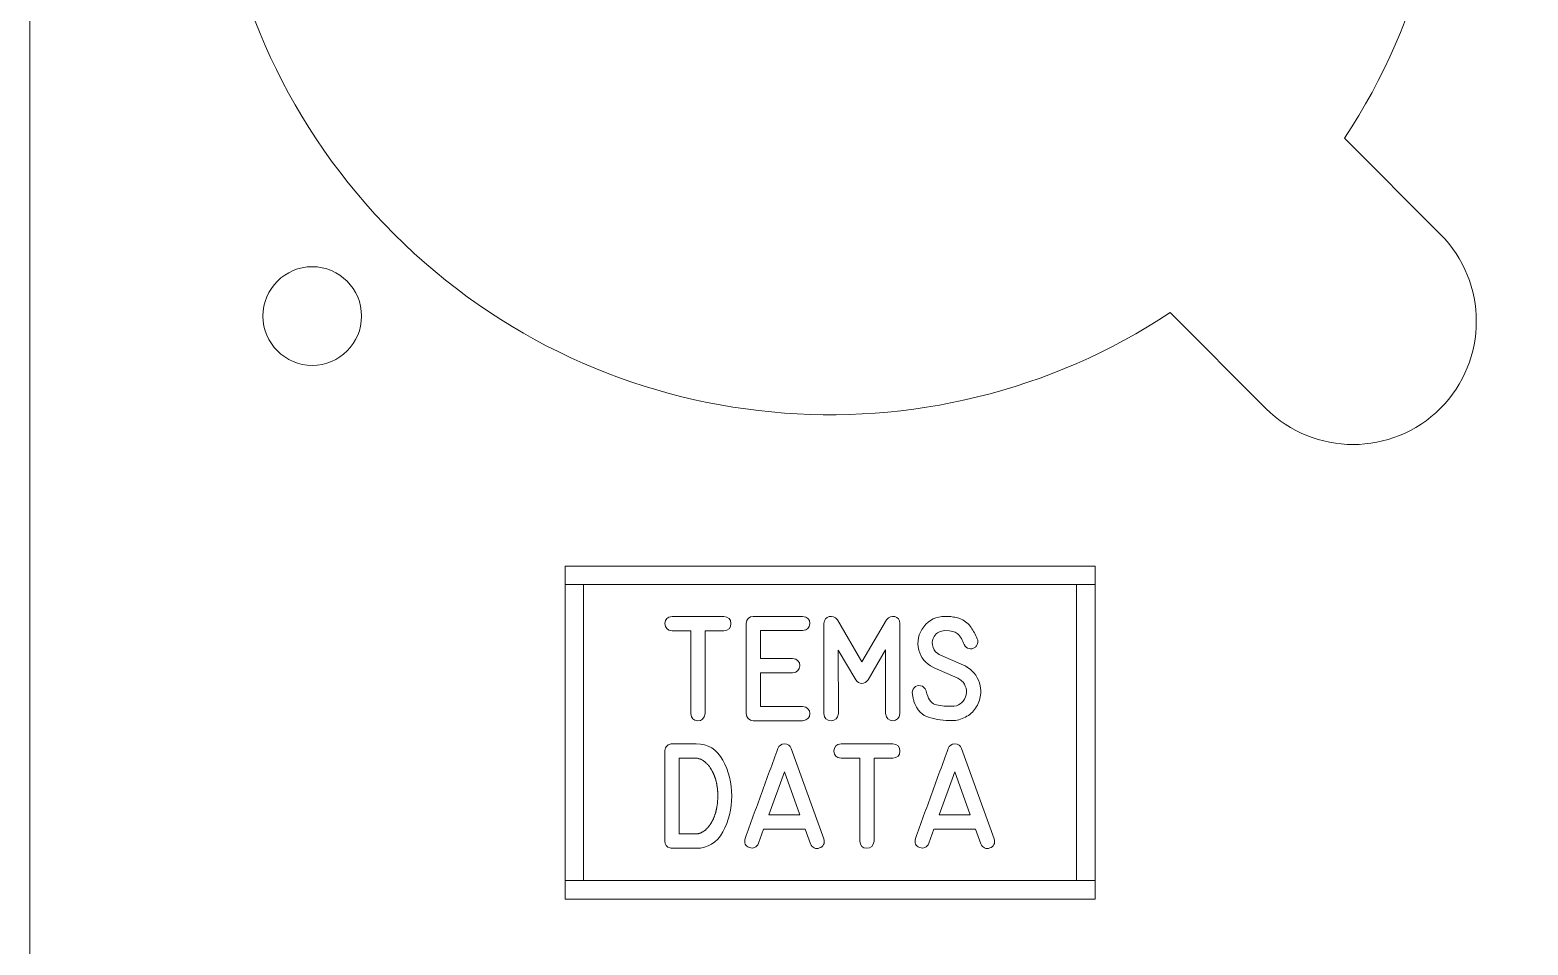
# Model space of a CAD drawing. Header units: millimetres. Extents: x -767 to 123, y -199 to 166.
# Drawn here: x -253.4 to -192.7, y -59 to -21.9 of the extents above; entities that cross this region are included whole.
import ezdxf

# ---------------------------------------------------------------- set-up
doc = ezdxf.new("R2010")
doc.units = ezdxf.units.MM
doc.header["$MEASUREMENT"] = 0
doc.layers.add('Cut', color=7, linetype='Continuous')
doc.layers.add('Engrave', color=7, linetype='Continuous', plot=False)

msp = doc.modelspace()

# ---------------------------------------------------------------- linework, layer by layer
at = {"layer": 'Cut', "color": 250, "lineweight": 9}
for points, knots in [([(-241.4198, -104.2661), (-241.4198, -104.2661), (-163.9194, -104.2661), (-163.9194, -104.2661), (-163.9194, -104.2661), (-163.3694, -104.2661), (-162.9194, -103.8161), (-162.9194, -103.2661), (-162.9194, -103.2661), (-162.9194, -103.2661), (-162.9194, -99.2698), (-162.9194, -99.2698), (-162.9194, -99.2698), (-162.9194, -99.2686), (-162.9194, -99.2673), (-162.9194, -99.2661), (-162.9194, -99.2661), (-162.9194, -95.9529), (-160.233, -93.2661), (-156.92, -93.2661), (-156.92, -93.2661), (-156.92, -93.2661), (-152.9193, -93.2661), (-152.9193, -93.2661), (-152.9193, -93.2661), (-152.3788, -93.2661), (-151.9348, -92.8314), (-151.9197, -92.2944), (-151.9197, -92.2944), (-151.9197, -92.2944), (-151.9197, 92.851), (-151.9197, 92.851), (-151.9197, 92.851), (-151.929, 93.3931), (-152.3752, 93.8339), (-152.9195, 93.8339), (-152.9195, 93.8339), (-152.9195, 93.8339), (-156.9202, 93.8339), (-156.9202, 93.8339), (-156.9202, 93.8339), (-160.2332, 93.8339), (-162.9196, 96.5207), (-162.9196, 99.8339), (-162.9196, 99.8339), (-162.9196, 99.8351), (-162.9196, 99.8364), (-162.9196, 99.8376), (-162.9196, 99.8376), (-162.9196, 99.8376), (-162.9196, 103.8339), (-162.9196, 103.8339), (-162.9196, 103.8339), (-162.9196, 104.3839), (-163.3696, 104.8339), (-163.9196, 104.8339), (-163.9196, 104.8339), (-163.9196, 104.8339), (-235.6707, 104.8339), (-235.6707, 104.8339), (-235.6707, 104.8339), (-235.6707, 104.8339), (-249.7831, 75.5521), (-249.7831, 75.5521), (-249.7831, 75.5521), (-250.0116, 75.0799), (-249.8319, 74.5112), (-249.3852, 74.2518), (-249.3852, 74.2518), (-249.3852, 74.2518), (-245.9261, 72.5781), (-245.9261, 72.5781), (-245.9261, 72.5781), (-243.8574, 71.6313), (-242.4199, 69.5429), (-242.42, 67.1193), (-242.42, 67.1193), (-242.419, 63.8066), (-245.1066, 61.1193), (-248.4201, 61.1193), (-248.4201, 61.1193), (-248.4201, 61.1193), (-252.4199, 61.1193), (-252.4199, 61.1193), (-252.4199, 61.1193), (-252.9699, 61.1193), (-253.4199, 60.6693), (-253.4199, 60.1193), (-253.4199, 60.1193), (-253.4199, 60.1193), (-253.4199, -92.2661), (-253.4199, -92.2661), (-253.4199, -92.2661), (-253.4199, -92.8161), (-252.9699, -93.2661), (-252.4199, -93.2661), (-252.4199, -93.2661), (-252.4199, -93.2661), (-248.4192, -93.2661), (-248.4192, -93.2661), (-248.4192, -93.2661), (-245.1062, -93.2661), (-242.4198, -95.9529), (-242.4198, -99.2661), (-242.4198, -99.2661), (-242.4198, -99.2673), (-242.4198, -99.2686), (-242.4198, -99.2698), (-242.4198, -99.2698), (-242.4198, -99.2698), (-242.4198, -103.2661), (-242.4198, -103.2661), (-242.4198, -103.2661), (-242.4198, -103.8161), (-241.9698, -104.2661), (-241.4198, -104.2661)], [0, 0, 0, 0, 0.0333333, 0.0333333, 0.0333333, 0.0333333, 0.0666667, 0.0666667, 0.0666667, 0.0666667, 0.1, 0.1, 0.1, 0.1, 0.1333333, 0.1333333, 0.1333333, 0.1333333, 0.1666667, 0.1666667, 0.1666667, 0.1666667, 0.2, 0.2, 0.2, 0.2, 0.2333333, 0.2333333, 0.2333333, 0.2333333, 0.2666667, 0.2666667, 0.2666667, 0.2666667, 0.3, 0.3, 0.3, 0.3, 0.3333333, 0.3333333, 0.3333333, 0.3333333, 0.3666667, 0.3666667, 0.3666667, 0.3666667, 0.4, 0.4, 0.4, 0.4, 0.4333333, 0.4333333, 0.4333333, 0.4333333, 0.4666667, 0.4666667, 0.4666667, 0.4666667, 0.5, 0.5, 0.5, 0.5, 0.5333333, 0.5333333, 0.5333333, 0.5333333, 0.5666667, 0.5666667, 0.5666667, 0.5666667, 0.6, 0.6, 0.6, 0.6, 0.6333333, 0.6333333, 0.6333333, 0.6333333, 0.6666667, 0.6666667, 0.6666667, 0.6666667, 0.7, 0.7, 0.7, 0.7, 0.7333333, 0.7333333, 0.7333333, 0.7333333, 0.7666667, 0.7666667, 0.7666667, 0.7666667, 0.8, 0.8, 0.8, 0.8, 0.8333333, 0.8333333, 0.8333333, 0.8333333, 0.8666667, 0.8666667, 0.8666667, 0.8666667, 0.9, 0.9, 0.9, 0.9, 0.9333333, 0.9333333, 0.9333333, 0.9333333, 1, 1, 1, 1]), ([(-234.7597, 8.3465), (-225.0529, 14.7776), (-211.8458, 13.7171), (-203.2934, 5.1647), (-203.2934, 5.1647), (-194.741, -3.3877), (-193.6805, -16.5948), (-200.1116, -26.3016), (-200.1116, -26.3016), (-200.1116, -26.3016), (-196.2225, -30.1907), (-196.2225, -30.1907), (-196.2225, -30.1907), (-194.278, -32.1352), (-194.278, -35.3171), (-196.2226, -37.2617), (-196.2226, -37.2617), (-198.1671, -39.2062), (-201.3489, -39.2061), (-203.2934, -37.2616), (-203.2934, -37.2616), (-203.2934, -37.2616), (-207.1825, -33.3725), (-207.1825, -33.3725), (-207.1825, -33.3725), (-216.8893, -39.8036), (-230.0964, -38.7431), (-238.6488, -30.1907), (-238.6488, -30.1907), (-247.2012, -21.6383), (-248.2617, -8.4312), (-241.8306, 1.2756), (-241.8306, 1.2756), (-241.8306, 1.2756), (-245.7197, 5.1647), (-245.7197, 5.1647), (-245.7197, 5.1647), (-247.6642, 7.1092), (-247.6643, 10.291), (-245.7198, 12.2355), (-245.7198, 12.2355), (-243.7752, 14.1801), (-240.5933, 14.1801), (-238.6488, 12.2356), (-238.6488, 12.2356), (-238.6488, 12.2356), (-234.7597, 8.3465), (-234.7597, 8.3465)], [0, 0, 0, 0, 0.0769231, 0.0769231, 0.0769231, 0.0769231, 0.1538462, 0.1538462, 0.1538462, 0.1538462, 0.2307692, 0.2307692, 0.2307692, 0.2307692, 0.3076923, 0.3076923, 0.3076923, 0.3076923, 0.3846154, 0.3846154, 0.3846154, 0.3846154, 0.4615385, 0.4615385, 0.4615385, 0.4615385, 0.5384615, 0.5384615, 0.5384615, 0.5384615, 0.6153846, 0.6153846, 0.6153846, 0.6153846, 0.6923077, 0.6923077, 0.6923077, 0.6923077, 0.7692308, 0.7692308, 0.7692308, 0.7692308, 0.8461538, 0.8461538, 0.8461538, 0.8461538, 1, 1, 1, 1]), ([(-241.9709, -31.513), (-240.8666, -31.513), (-239.9711, -32.4086), (-239.9711, -33.513), (-239.9711, -33.513), (-239.9709, -34.6171), (-240.8668, -35.513), (-241.9712, -35.513), (-241.9712, -35.513), (-243.0752, -35.5129), (-243.9711, -34.6173), (-243.9711, -33.513), (-243.9711, -33.513), (-243.971, -32.408), (-243.0755, -31.5131), (-241.9709, -31.513)], [0, 0, 0, 0, 0.2, 0.2, 0.2, 0.2, 0.4, 0.4, 0.4, 0.4, 0.6, 0.6, 0.6, 0.6, 1, 1, 1, 1])]:
    msp.add_open_spline(points, degree=3, knots=knots, dxfattribs=at)
at = {"layer": 'Engrave', "color": 240, "lineweight": 9}
for points in [[(-231.7209, -44.4017), (-210.2209, -44.4017), (-210.2209, -43.6517), (-231.7209, -43.6517), (-231.7209, -44.4017)], [(-231.7208, -56.4018), (-230.971, -56.4018), (-230.971, -44.4018), (-231.7208, -44.4018), (-231.7208, -56.4018)], [(-210.971, -56.4018), (-210.221, -56.4018), (-210.221, -44.4018), (-210.971, -44.4018), (-210.971, -56.4018)], [(-231.7209, -57.1518), (-210.2209, -57.1518), (-210.2209, -56.4018), (-231.7209, -56.4018), (-231.7209, -57.1518)]]:
    msp.add_lwpolyline(points, close=True, dxfattribs=at)
for points, knots in [([(-226.6226, -49.6328), (-226.6226, -49.6328), (-226.6226, -46.2716), (-226.6226, -46.2716), (-226.6226, -46.2716), (-226.6226, -46.2716), (-227.381, -46.2716), (-227.381, -46.2716), (-227.381, -46.2716), (-227.5736, -46.2568), (-227.6703, -46.1594), (-227.6696, -45.9816), (-227.6696, -45.9816), (-227.6689, -45.8031), (-227.5722, -45.705), (-227.381, -45.6888), (-227.381, -45.6888), (-227.381, -45.6888), (-225.2827, -45.6888), (-225.2827, -45.6888), (-225.2827, -45.6888), (-225.0929, -45.7036), (-224.997, -45.8017), (-224.9963, -45.9816), (-224.9963, -45.9816), (-224.9956, -46.1608), (-225.0915, -46.2582), (-225.2827, -46.2716), (-225.2827, -46.2716), (-225.2827, -46.2716), (-226.0391, -46.2716), (-226.0391, -46.2716), (-226.0391, -46.2716), (-226.0391, -46.2716), (-226.0391, -49.6328), (-226.0391, -49.6328), (-226.0391, -49.6328), (-226.0708, -49.8283), (-226.1724, -49.9249), (-226.3446, -49.9221), (-226.3446, -49.9221), (-226.516, -49.9193), (-226.6084, -49.8226), (-226.6226, -49.6328)], [0, 0, 0, 0, 0.0833333, 0.0833333, 0.0833333, 0.0833333, 0.1666667, 0.1666667, 0.1666667, 0.1666667, 0.25, 0.25, 0.25, 0.25, 0.3333333, 0.3333333, 0.3333333, 0.3333333, 0.4166667, 0.4166667, 0.4166667, 0.4166667, 0.5, 0.5, 0.5, 0.5, 0.5833333, 0.5833333, 0.5833333, 0.5833333, 0.6666667, 0.6666667, 0.6666667, 0.6666667, 0.75, 0.75, 0.75, 0.75, 0.8333333, 0.8333333, 0.8333333, 0.8333333, 1, 1, 1, 1]), ([(-222.0852, -46.2652), (-222.0852, -46.2652), (-223.7989, -46.2652), (-223.7989, -46.2652), (-223.7989, -46.2652), (-223.7989, -46.2652), (-223.7989, -47.3962), (-223.7989, -47.3962), (-223.7989, -47.3962), (-223.7989, -47.3962), (-222.4923, -47.3962), (-222.4923, -47.3962), (-222.4923, -47.3962), (-222.2968, -47.4252), (-222.1995, -47.5232), (-222.2002, -47.6904), (-222.2002, -47.6904), (-222.2009, -47.8584), (-222.2982, -47.9557), (-222.4923, -47.9832), (-222.4923, -47.9832), (-222.4923, -47.9832), (-223.7989, -47.9832), (-223.7989, -47.9832), (-223.7989, -47.9832), (-223.7989, -47.9832), (-223.7989, -49.3414), (-223.7989, -49.3414), (-223.7989, -49.3414), (-223.7989, -49.3414), (-222.0852, -49.3414), (-222.0852, -49.3414), (-222.0852, -49.3414), (-221.8911, -49.3704), (-221.7938, -49.467), (-221.7938, -49.6328), (-221.7938, -49.6328), (-221.7938, -49.7979), (-221.8911, -49.8946), (-222.0852, -49.9221), (-222.0852, -49.9221), (-222.0852, -49.9221), (-224.0861, -49.9221), (-224.0861, -49.9221), (-224.0861, -49.9221), (-224.2582, -49.9002), (-224.3563, -49.8022), (-224.3796, -49.6286), (-224.3796, -49.6286), (-224.3796, -49.6286), (-224.3796, -45.9781), (-224.3796, -45.9781), (-224.3796, -45.9781), (-224.3535, -45.796), (-224.2554, -45.7001), (-224.0861, -45.6888), (-224.0861, -45.6888), (-224.0861, -45.6888), (-222.0852, -45.6888), (-222.0852, -45.6888), (-222.0852, -45.6888), (-221.8911, -45.7036), (-221.7938, -45.801), (-221.7945, -45.9795), (-221.7945, -45.9795), (-221.7952, -46.158), (-221.8925, -46.2532), (-222.0852, -46.2652)], [0, 0, 0, 0, 0.0555556, 0.0555556, 0.0555556, 0.0555556, 0.1111111, 0.1111111, 0.1111111, 0.1111111, 0.1666667, 0.1666667, 0.1666667, 0.1666667, 0.2222222, 0.2222222, 0.2222222, 0.2222222, 0.2777778, 0.2777778, 0.2777778, 0.2777778, 0.3333333, 0.3333333, 0.3333333, 0.3333333, 0.3888889, 0.3888889, 0.3888889, 0.3888889, 0.4444444, 0.4444444, 0.4444444, 0.4444444, 0.5, 0.5, 0.5, 0.5, 0.5555556, 0.5555556, 0.5555556, 0.5555556, 0.6111111, 0.6111111, 0.6111111, 0.6111111, 0.6666667, 0.6666667, 0.6666667, 0.6666667, 0.7222222, 0.7222222, 0.7222222, 0.7222222, 0.7777778, 0.7777778, 0.7777778, 0.7777778, 0.8333333, 0.8333333, 0.8333333, 0.8333333, 0.8888889, 0.8888889, 0.8888889, 0.8888889, 1, 1, 1, 1]), ([(-218.1376, -49.6328), (-218.1679, -49.8254), (-218.2653, -49.9221), (-218.4297, -49.9214), (-218.4297, -49.9214), (-218.5948, -49.9207), (-218.6914, -49.824), (-218.7203, -49.6328), (-218.7203, -49.6328), (-218.7203, -49.6328), (-218.7203, -47.0512), (-218.7203, -47.0512), (-218.7203, -47.0512), (-218.7203, -47.0512), (-219.4294, -48.2641), (-219.4294, -48.2641), (-219.4294, -48.2641), (-219.5049, -48.3551), (-219.5896, -48.4031), (-219.6827, -48.4073), (-219.6827, -48.4073), (-219.7758, -48.4108), (-219.8584, -48.3635), (-219.9318, -48.2641), (-219.9318, -48.2641), (-219.9318, -48.2641), (-220.6366, -47.0569), (-220.6366, -47.0569), (-220.6366, -47.0569), (-220.6366, -47.0569), (-220.6345, -49.6328), (-220.6345, -49.6328), (-220.6345, -49.6328), (-220.6564, -49.824), (-220.7559, -49.92), (-220.9329, -49.9193), (-220.9329, -49.9193), (-221.11, -49.9186), (-221.2053, -49.8226), (-221.2194, -49.6328), (-221.2194, -49.6328), (-221.2194, -49.6328), (-221.2194, -45.9823), (-221.2194, -45.9823), (-221.2194, -45.9823), (-221.2081, -45.8236), (-221.139, -45.729), (-221.0106, -45.698), (-221.0106, -45.698), (-220.8821, -45.6669), (-220.7707, -45.7107), (-220.6754, -45.8292), (-220.6754, -45.8292), (-220.6754, -45.8292), (-219.6813, -47.5388), (-219.6813, -47.5388), (-219.6813, -47.5388), (-219.6813, -47.5388), (-218.6766, -45.8292), (-218.6766, -45.8292), (-218.6766, -45.8292), (-218.5821, -45.7107), (-218.4713, -45.6676), (-218.345, -45.6994), (-218.345, -45.6994), (-218.2194, -45.7311), (-218.1496, -45.825), (-218.1376, -45.9823), (-218.1376, -45.9823), (-218.1376, -45.9823), (-218.1376, -49.6328), (-218.1376, -49.6328)], [0, 0, 0, 0, 0.0526316, 0.0526316, 0.0526316, 0.0526316, 0.1052632, 0.1052632, 0.1052632, 0.1052632, 0.1578947, 0.1578947, 0.1578947, 0.1578947, 0.2105263, 0.2105263, 0.2105263, 0.2105263, 0.2631579, 0.2631579, 0.2631579, 0.2631579, 0.3157895, 0.3157895, 0.3157895, 0.3157895, 0.3684211, 0.3684211, 0.3684211, 0.3684211, 0.4210526, 0.4210526, 0.4210526, 0.4210526, 0.4736842, 0.4736842, 0.4736842, 0.4736842, 0.5263158, 0.5263158, 0.5263158, 0.5263158, 0.5789474, 0.5789474, 0.5789474, 0.5789474, 0.6315789, 0.6315789, 0.6315789, 0.6315789, 0.6842105, 0.6842105, 0.6842105, 0.6842105, 0.7368421, 0.7368421, 0.7368421, 0.7368421, 0.7894737, 0.7894737, 0.7894737, 0.7894737, 0.8421053, 0.8421053, 0.8421053, 0.8421053, 0.8947368, 0.8947368, 0.8947368, 0.8947368, 1, 1, 1, 1]), ([(-215.5623, -47.6693), (-215.5623, -47.6693), (-215.5292, -47.6834), (-215.5292, -47.6834), (-215.5292, -47.6834), (-215.5292, -47.6834), (-215.4918, -47.7017), (-215.4918, -47.7017), (-215.4918, -47.7017), (-215.4918, -47.7017), (-215.4586, -47.7208), (-215.4586, -47.7208), (-215.4586, -47.7208), (-215.4495, -47.7278), (-215.4382, -47.7342), (-215.4269, -47.7405), (-215.4269, -47.7405), (-215.4149, -47.7462), (-215.4036, -47.7532), (-215.3923, -47.7596), (-215.3923, -47.7596), (-215.12, -47.9388), (-214.9506, -48.1872), (-214.8864, -48.5039), (-214.8864, -48.5039), (-214.8617, -48.6281), (-214.8561, -48.7558), (-214.8695, -48.8864), (-214.8695, -48.8864), (-214.8921, -49.074), (-214.9577, -49.2469), (-215.067, -49.4063), (-215.067, -49.4063), (-215.1764, -49.5658), (-215.314, -49.6886), (-215.4791, -49.7753), (-215.4791, -49.7753), (-215.6569, -49.8692), (-215.841, -49.9158), (-216.0315, -49.9158), (-216.0315, -49.9158), (-216.3511, -49.9158), (-216.6559, -49.8748), (-216.9473, -49.793), (-216.9473, -49.793), (-217.238, -49.7111), (-217.4455, -49.4917), (-217.5689, -49.1347), (-217.5689, -49.1347), (-217.5859, -49.0888), (-217.5979, -49.0423), (-217.6063, -48.9943), (-217.6063, -48.9943), (-217.6148, -48.9456), (-217.6247, -48.8976), (-217.6353, -48.849), (-217.6353, -48.849), (-217.6557, -48.7502), (-217.6317, -48.6627), (-217.5619, -48.5865), (-217.5619, -48.5865), (-217.4927, -48.511), (-217.4059, -48.4821), (-217.3029, -48.4997), (-217.3029, -48.4997), (-217.1936, -48.5223), (-217.1181, -48.5893), (-217.075, -48.7022), (-217.075, -48.7022), (-217.075, -48.7022), (-217.0687, -48.7213), (-217.0687, -48.7213), (-217.0687, -48.7213), (-217.0031, -49.0204), (-216.8874, -49.1989), (-216.723, -49.2568), (-216.723, -49.2568), (-216.5579, -49.3146), (-216.3293, -49.3407), (-216.0358, -49.3351), (-216.0358, -49.3351), (-215.7655, -49.3351), (-215.58, -49.2081), (-215.4791, -48.9548), (-215.4791, -48.9548), (-215.4353, -48.8419), (-215.4283, -48.7241), (-215.4586, -48.602), (-215.4586, -48.602), (-215.489, -48.4807), (-215.5489, -48.3784), (-215.6385, -48.2972), (-215.6385, -48.2972), (-215.6788, -48.2626), (-215.731, -48.2309), (-215.7959, -48.2006), (-215.7959, -48.2006), (-215.7959, -48.2006), (-216.7526, -47.7808), (-216.7526, -47.7808), (-216.7526, -47.7808), (-216.7526, -47.7808), (-216.7837, -47.7638), (-216.7837, -47.7638), (-216.7837, -47.7638), (-217.0969, -47.5987), (-217.2909, -47.3638), (-217.3664, -47.059), (-217.3664, -47.059), (-217.4589, -46.7062), (-217.3947, -46.3901), (-217.1731, -46.1093), (-217.1731, -46.1093), (-216.9523, -45.8292), (-216.6616, -45.6888), (-216.3025, -45.6888), (-216.3025, -45.6888), (-216.3025, -45.6888), (-216.0746, -45.6951), (-216.0746, -45.6951), (-216.0746, -45.6951), (-216.0005, -45.7086), (-215.9285, -45.722), (-215.8601, -45.7354), (-215.8601, -45.7354), (-215.7909, -45.7481), (-215.7211, -45.7706), (-215.6512, -45.8024), (-215.6512, -45.8024), (-215.4777, -45.8835), (-215.3443, -45.9957), (-215.2519, -46.1375), (-215.2519, -46.1375), (-215.1595, -46.2793), (-215.0762, -46.4332), (-215.0021, -46.5983), (-215.0021, -46.5983), (-214.9951, -46.6138), (-214.9887, -46.6314), (-214.9831, -46.6519), (-214.9831, -46.6519), (-214.9683, -46.7196), (-214.9753, -46.781), (-215.0043, -46.836), (-215.0043, -46.836), (-215.0205, -46.8706), (-215.0381, -46.8967), (-215.0558, -46.9143), (-215.0558, -46.9143), (-215.0734, -46.9327), (-215.0882, -46.9447), (-215.0988, -46.9517), (-215.0988, -46.9517), (-215.1708, -47.0025), (-215.2491, -47.0181), (-215.3345, -46.9969), (-215.3345, -46.9969), (-215.4205, -46.9778), (-215.4854, -46.9228), (-215.5313, -46.8318), (-215.5313, -46.8318), (-215.5673, -46.7521), (-215.6054, -46.6702), (-215.6456, -46.587), (-215.6456, -46.587), (-215.6865, -46.5037), (-215.7437, -46.4346), (-215.8163, -46.3788), (-215.8163, -46.3788), (-215.8467, -46.357), (-215.8763, -46.3407), (-215.9045, -46.3309), (-215.9045, -46.3309), (-215.9328, -46.3203), (-215.9638, -46.309), (-215.9984, -46.2963), (-215.9984, -46.2963), (-215.9984, -46.2963), (-216.1324, -46.2737), (-216.1324, -46.2737), (-216.1324, -46.2737), (-216.1324, -46.2737), (-216.3229, -46.2674), (-216.3229, -46.2674), (-216.3229, -46.2674), (-216.5078, -46.2702), (-216.6489, -46.3499), (-216.7463, -46.5072), (-216.7463, -46.5072), (-216.8126, -46.6081), (-216.8373, -46.7203), (-216.821, -46.8445), (-216.821, -46.8445), (-216.802, -46.9969), (-216.73, -47.1154), (-216.6059, -47.2001), (-216.6059, -47.2001), (-216.6002, -47.2036), (-216.5946, -47.2086), (-216.5875, -47.2135), (-216.5875, -47.2135), (-216.5805, -47.2177), (-216.5727, -47.2227), (-216.5649, -47.2269), (-216.5649, -47.2269), (-216.5649, -47.2269), (-216.5416, -47.2368), (-216.5416, -47.2368), (-216.5416, -47.2368), (-216.5416, -47.2368), (-216.517, -47.2474), (-216.517, -47.2474), (-216.517, -47.2474), (-216.517, -47.2474), (-215.5623, -47.6693), (-215.5623, -47.6693)], [0, 0, 0, 0, 0.0181818, 0.0181818, 0.0181818, 0.0181818, 0.0363636, 0.0363636, 0.0363636, 0.0363636, 0.0545455, 0.0545455, 0.0545455, 0.0545455, 0.0727273, 0.0727273, 0.0727273, 0.0727273, 0.0909091, 0.0909091, 0.0909091, 0.0909091, 0.1090909, 0.1090909, 0.1090909, 0.1090909, 0.1272727, 0.1272727, 0.1272727, 0.1272727, 0.1454545, 0.1454545, 0.1454545, 0.1454545, 0.1636364, 0.1636364, 0.1636364, 0.1636364, 0.1818182, 0.1818182, 0.1818182, 0.1818182, 0.2, 0.2, 0.2, 0.2, 0.2181818, 0.2181818, 0.2181818, 0.2181818, 0.2363636, 0.2363636, 0.2363636, 0.2363636, 0.2545455, 0.2545455, 0.2545455, 0.2545455, 0.2727273, 0.2727273, 0.2727273, 0.2727273, 0.2909091, 0.2909091, 0.2909091, 0.2909091, 0.3090909, 0.3090909, 0.3090909, 0.3090909, 0.3272727, 0.3272727, 0.3272727, 0.3272727, 0.3454545, 0.3454545, 0.3454545, 0.3454545, 0.3636364, 0.3636364, 0.3636364, 0.3636364, 0.3818182, 0.3818182, 0.3818182, 0.3818182, 0.4, 0.4, 0.4, 0.4, 0.4181818, 0.4181818, 0.4181818, 0.4181818, 0.4363636, 0.4363636, 0.4363636, 0.4363636, 0.4545455, 0.4545455, 0.4545455, 0.4545455, 0.4727273, 0.4727273, 0.4727273, 0.4727273, 0.4909091, 0.4909091, 0.4909091, 0.4909091, 0.5090909, 0.5090909, 0.5090909, 0.5090909, 0.5272727, 0.5272727, 0.5272727, 0.5272727, 0.5454545, 0.5454545, 0.5454545, 0.5454545, 0.5636364, 0.5636364, 0.5636364, 0.5636364, 0.5818182, 0.5818182, 0.5818182, 0.5818182, 0.6, 0.6, 0.6, 0.6, 0.6181818, 0.6181818, 0.6181818, 0.6181818, 0.6363636, 0.6363636, 0.6363636, 0.6363636, 0.6545455, 0.6545455, 0.6545455, 0.6545455, 0.6727273, 0.6727273, 0.6727273, 0.6727273, 0.6909091, 0.6909091, 0.6909091, 0.6909091, 0.7090909, 0.7090909, 0.7090909, 0.7090909, 0.7272727, 0.7272727, 0.7272727, 0.7272727, 0.7454545, 0.7454545, 0.7454545, 0.7454545, 0.7636364, 0.7636364, 0.7636364, 0.7636364, 0.7818182, 0.7818182, 0.7818182, 0.7818182, 0.8, 0.8, 0.8, 0.8, 0.8181818, 0.8181818, 0.8181818, 0.8181818, 0.8363636, 0.8363636, 0.8363636, 0.8363636, 0.8545455, 0.8545455, 0.8545455, 0.8545455, 0.8727273, 0.8727273, 0.8727273, 0.8727273, 0.8909091, 0.8909091, 0.8909091, 0.8909091, 0.9090909, 0.9090909, 0.9090909, 0.9090909, 0.9272727, 0.9272727, 0.9272727, 0.9272727, 0.9454545, 0.9454545, 0.9454545, 0.9454545, 0.9636364, 0.9636364, 0.9636364, 0.9636364, 1, 1, 1, 1]), ([(-227.381, -50.859), (-227.381, -50.859), (-226.4074, -50.859), (-226.4074, -50.859), (-226.4074, -50.859), (-225.9234, -50.859), (-225.5614, -51.0791), (-225.3201, -51.5201), (-225.3201, -51.5201), (-225.0788, -51.9611), (-224.9582, -52.4465), (-224.9582, -52.9756), (-224.9582, -52.9756), (-224.9582, -53.5048), (-225.0795, -53.9895), (-225.3208, -54.4305), (-225.3208, -54.4305), (-225.5628, -54.8715), (-225.9248, -55.0923), (-226.4074, -55.0923), (-226.4074, -55.0923), (-226.4074, -55.0923), (-227.381, -55.0923), (-227.381, -55.0923), (-227.381, -55.0923), (-227.381, -55.0923), (-227.3768, -55.0923), (-227.3768, -55.0923), (-227.3768, -55.0923), (-227.3768, -55.0923), (-227.381, -55.0923), (-227.381, -55.0923), (-227.381, -55.0923), (-227.4262, -55.0852), (-227.4509, -55.081), (-227.4551, -55.0796), (-227.4551, -55.0796), (-227.5983, -55.0457), (-227.6696, -54.9519), (-227.6682, -54.7988), (-227.6682, -54.7988), (-227.6682, -54.7988), (-227.6703, -54.7988), (-227.6703, -54.7988), (-227.6703, -54.7988), (-227.6703, -54.7988), (-227.6682, -51.1483), (-227.6682, -51.1483), (-227.6682, -51.1483), (-227.6696, -51.144), (-227.6703, -51.1384), (-227.6703, -51.132), (-227.6703, -51.132), (-227.6661, -51.0558), (-227.6364, -50.9916), (-227.5807, -50.9387), (-227.5807, -50.9387), (-227.5243, -50.8858), (-227.4572, -50.859), (-227.3789, -50.859), (-227.3789, -50.859), (-227.3789, -50.859), (-227.381, -50.859), (-227.381, -50.859)], [0, 0, 0, 0, 0.0588235, 0.0588235, 0.0588235, 0.0588235, 0.1176471, 0.1176471, 0.1176471, 0.1176471, 0.1764706, 0.1764706, 0.1764706, 0.1764706, 0.2352941, 0.2352941, 0.2352941, 0.2352941, 0.2941176, 0.2941176, 0.2941176, 0.2941176, 0.3529412, 0.3529412, 0.3529412, 0.3529412, 0.4117647, 0.4117647, 0.4117647, 0.4117647, 0.4705882, 0.4705882, 0.4705882, 0.4705882, 0.5294118, 0.5294118, 0.5294118, 0.5294118, 0.5882353, 0.5882353, 0.5882353, 0.5882353, 0.6470588, 0.6470588, 0.6470588, 0.6470588, 0.7058824, 0.7058824, 0.7058824, 0.7058824, 0.7647059, 0.7647059, 0.7647059, 0.7647059, 0.8235294, 0.8235294, 0.8235294, 0.8235294, 0.8823529, 0.8823529, 0.8823529, 0.8823529, 1, 1, 1, 1]), ([(-224.4163, -54.6937), (-224.1962, -54.0855), (-223.9753, -53.478), (-223.7545, -52.8712), (-223.7545, -52.8712), (-223.5329, -52.2645), (-223.3114, -51.657), (-223.0898, -51.0495), (-223.0898, -51.0495), (-223.044, -50.9239), (-222.9537, -50.8604), (-222.8189, -50.859), (-222.8189, -50.859), (-222.6835, -50.8576), (-222.5924, -50.9211), (-222.5459, -51.0495), (-222.5459, -51.0495), (-222.5459, -51.0495), (-221.2208, -54.7035), (-221.2208, -54.7035), (-221.2208, -54.7035), (-221.1799, -54.8983), (-221.2392, -55.0232), (-221.3986, -55.0796), (-221.3986, -55.0796), (-221.5588, -55.1367), (-221.6816, -55.0782), (-221.7691, -54.906), (-221.7691, -54.906), (-221.7691, -54.906), (-221.9814, -54.3148), (-221.9814, -54.3148), (-221.9814, -54.3148), (-221.9814, -54.3148), (-223.6663, -54.3148), (-223.6663, -54.3148), (-223.6663, -54.3148), (-223.6663, -54.3148), (-223.873, -54.8919), (-223.873, -54.8919), (-223.873, -54.8919), (-223.9612, -55.0655), (-224.0868, -55.1219), (-224.2491, -55.062), (-224.2491, -55.062), (-224.4121, -55.0027), (-224.4678, -54.8792), (-224.4163, -54.6937)], [0, 0, 0, 0, 0.0769231, 0.0769231, 0.0769231, 0.0769231, 0.1538462, 0.1538462, 0.1538462, 0.1538462, 0.2307692, 0.2307692, 0.2307692, 0.2307692, 0.3076923, 0.3076923, 0.3076923, 0.3076923, 0.3846154, 0.3846154, 0.3846154, 0.3846154, 0.4615385, 0.4615385, 0.4615385, 0.4615385, 0.5384615, 0.5384615, 0.5384615, 0.5384615, 0.6153846, 0.6153846, 0.6153846, 0.6153846, 0.6923077, 0.6923077, 0.6923077, 0.6923077, 0.7692308, 0.7692308, 0.7692308, 0.7692308, 0.8461538, 0.8461538, 0.8461538, 0.8461538, 1, 1, 1, 1]), ([(-219.766, -54.803), (-219.766, -54.803), (-219.766, -51.4418), (-219.766, -51.4418), (-219.766, -51.4418), (-219.766, -51.4418), (-220.5244, -51.4418), (-220.5244, -51.4418), (-220.5244, -51.4418), (-220.717, -51.427), (-220.8137, -51.3296), (-220.813, -51.1518), (-220.813, -51.1518), (-220.8123, -50.9733), (-220.7156, -50.8752), (-220.5244, -50.859), (-220.5244, -50.859), (-220.5244, -50.859), (-218.4261, -50.859), (-218.4261, -50.859), (-218.4261, -50.859), (-218.2363, -50.8738), (-218.1404, -50.9719), (-218.1397, -51.1518), (-218.1397, -51.1518), (-218.139, -51.331), (-218.2349, -51.4284), (-218.4261, -51.4418), (-218.4261, -51.4418), (-218.4261, -51.4418), (-219.1825, -51.4418), (-219.1825, -51.4418), (-219.1825, -51.4418), (-219.1825, -51.4418), (-219.1825, -54.803), (-219.1825, -54.803), (-219.1825, -54.803), (-219.2142, -54.9985), (-219.3158, -55.0951), (-219.488, -55.0923), (-219.488, -55.0923), (-219.6594, -55.0895), (-219.7518, -54.9928), (-219.766, -54.803)], [0, 0, 0, 0, 0.0833333, 0.0833333, 0.0833333, 0.0833333, 0.1666667, 0.1666667, 0.1666667, 0.1666667, 0.25, 0.25, 0.25, 0.25, 0.3333333, 0.3333333, 0.3333333, 0.3333333, 0.4166667, 0.4166667, 0.4166667, 0.4166667, 0.5, 0.5, 0.5, 0.5, 0.5833333, 0.5833333, 0.5833333, 0.5833333, 0.6666667, 0.6666667, 0.6666667, 0.6666667, 0.75, 0.75, 0.75, 0.75, 0.8333333, 0.8333333, 0.8333333, 0.8333333, 1, 1, 1, 1]), ([(-217.5082, -54.6937), (-217.2881, -54.0855), (-217.0672, -53.478), (-216.8464, -52.8712), (-216.8464, -52.8712), (-216.6248, -52.2645), (-216.4033, -51.657), (-216.1817, -51.0495), (-216.1817, -51.0495), (-216.1359, -50.9239), (-216.0456, -50.8604), (-215.9108, -50.859), (-215.9108, -50.859), (-215.7754, -50.8576), (-215.6843, -50.9211), (-215.6378, -51.0495), (-215.6378, -51.0495), (-215.6378, -51.0495), (-214.3127, -54.7035), (-214.3127, -54.7035), (-214.3127, -54.7035), (-214.2718, -54.8983), (-214.3311, -55.0232), (-214.4905, -55.0796), (-214.4905, -55.0796), (-214.6507, -55.1367), (-214.7735, -55.0782), (-214.861, -54.906), (-214.861, -54.906), (-214.861, -54.906), (-215.0733, -54.3148), (-215.0733, -54.3148), (-215.0733, -54.3148), (-215.0733, -54.3148), (-216.7582, -54.3148), (-216.7582, -54.3148), (-216.7582, -54.3148), (-216.7582, -54.3148), (-216.9649, -54.8919), (-216.9649, -54.8919), (-216.9649, -54.8919), (-217.0531, -55.0655), (-217.1787, -55.1219), (-217.341, -55.062), (-217.341, -55.062), (-217.504, -55.0027), (-217.5597, -54.8792), (-217.5082, -54.6937)], [0, 0, 0, 0, 0.0769231, 0.0769231, 0.0769231, 0.0769231, 0.1538462, 0.1538462, 0.1538462, 0.1538462, 0.2307692, 0.2307692, 0.2307692, 0.2307692, 0.3076923, 0.3076923, 0.3076923, 0.3076923, 0.3846154, 0.3846154, 0.3846154, 0.3846154, 0.4615385, 0.4615385, 0.4615385, 0.4615385, 0.5384615, 0.5384615, 0.5384615, 0.5384615, 0.6153846, 0.6153846, 0.6153846, 0.6153846, 0.6923077, 0.6923077, 0.6923077, 0.6923077, 0.7692308, 0.7692308, 0.7692308, 0.7692308, 0.8461538, 0.8461538, 0.8461538, 0.8461538, 1, 1, 1, 1]), ([(-226.4074, -54.5095), (-226.4045, -54.5095), (-226.4017, -54.5095), (-226.3989, -54.5095), (-226.3989, -54.5095), (-226.3961, -54.5095), (-226.3925, -54.5095), (-226.389, -54.5095), (-226.389, -54.5095), (-226.3862, -54.5095), (-226.3834, -54.5088), (-226.3813, -54.5081), (-226.3813, -54.5081), (-226.3791, -54.5074), (-226.3763, -54.5074), (-226.3721, -54.5074), (-226.3721, -54.5074), (-226.3693, -54.5074), (-226.3664, -54.5067), (-226.3629, -54.506), (-226.3629, -54.506), (-226.3594, -54.5053), (-226.3559, -54.5053), (-226.3516, -54.5053), (-226.3516, -54.5053), (-226.3488, -54.5053), (-226.346, -54.5046), (-226.3432, -54.5046), (-226.3432, -54.5046), (-226.3403, -54.5039), (-226.3368, -54.5032), (-226.3326, -54.5032), (-226.3326, -54.5032), (-226.3305, -54.5032), (-226.3276, -54.5032), (-226.3248, -54.5025), (-226.3248, -54.5025), (-226.322, -54.5018), (-226.3185, -54.501), (-226.3142, -54.501), (-226.3142, -54.501), (-226.3086, -54.4982), (-226.3029, -54.4968), (-226.298, -54.4968), (-226.298, -54.4968), (-226.2952, -54.4968), (-226.2924, -54.4961), (-226.2895, -54.494), (-226.2895, -54.494), (-226.2867, -54.4919), (-226.2832, -54.4898), (-226.279, -54.4891), (-226.279, -54.4891), (-226.2761, -54.4891), (-226.2733, -54.4883), (-226.2698, -54.4876), (-226.2698, -54.4876), (-226.2663, -54.4869), (-226.2627, -54.4862), (-226.2585, -54.4848), (-226.2585, -54.4848), (-226.2557, -54.4848), (-226.2528, -54.4841), (-226.25, -54.4827), (-226.25, -54.4827), (-226.2472, -54.4813), (-226.2444, -54.4799), (-226.2402, -54.4785), (-226.2402, -54.4785), (-226.2317, -54.4756), (-226.2253, -54.4728), (-226.2211, -54.47), (-226.2211, -54.47), (-226.1964, -54.4615), (-226.1894, -54.4594), (-226.2006, -54.4615), (-226.2006, -54.4615), (-226.1978, -54.4615), (-226.195, -54.4608), (-226.1922, -54.4587), (-226.1922, -54.4587), (-226.1894, -54.4566), (-226.1858, -54.4552), (-226.1823, -54.4538), (-226.1823, -54.4538), (-226.1696, -54.4453), (-226.164, -54.4418), (-226.1654, -54.4432), (-226.1654, -54.4432), (-226.152, -54.4361), (-226.1449, -54.4326), (-226.1449, -54.4326), (-226.1449, -54.4326), (-226.1421, -54.4312), (-226.1393, -54.4298), (-226.1364, -54.4277), (-226.1364, -54.4277), (-226.1336, -54.4256), (-226.1301, -54.4234), (-226.1259, -54.4206), (-226.1259, -54.4206), (-226.1139, -54.4121), (-226.1075, -54.4079), (-226.1075, -54.4079), (-226.1075, -54.4079), (-226.1047, -54.4065), (-226.1019, -54.4051), (-226.0983, -54.403), (-226.0983, -54.403), (-226.0948, -54.4009), (-226.0913, -54.3987), (-226.087, -54.3959), (-226.087, -54.3959), (-226.0842, -54.3945), (-226.0814, -54.3924), (-226.0786, -54.3896), (-226.0786, -54.3896), (-226.0758, -54.3867), (-226.0722, -54.3839), (-226.068, -54.3811), (-226.068, -54.3811), (-226.0659, -54.3797), (-226.0631, -54.3783), (-226.0602, -54.3762), (-226.0602, -54.3762), (-226.0574, -54.3741), (-226.0539, -54.3712), (-226.0497, -54.3691), (-226.0497, -54.3691), (-226.0468, -54.3663), (-226.0398, -54.3606), (-226.0292, -54.3522), (-226.0292, -54.3522), (-226.0179, -54.3409), (-226.0123, -54.336), (-226.0123, -54.336), (-226.0123, -54.336), (-226.0094, -54.3331), (-226.0073, -54.3303), (-226.0045, -54.3275), (-226.0045, -54.3275), (-226.0017, -54.3247), (-225.9981, -54.3211), (-225.9939, -54.3169), (-225.9939, -54.3169), (-225.9911, -54.3141), (-225.9883, -54.312), (-225.9854, -54.3091), (-225.9854, -54.3091), (-225.9826, -54.3063), (-225.9798, -54.3028), (-225.9756, -54.2986), (-225.9756, -54.2986), (-225.9713, -54.2957), (-225.965, -54.2901), (-225.9565, -54.2823), (-225.9565, -54.2823), (-225.9537, -54.2795), (-225.9509, -54.2767), (-225.9488, -54.2739), (-225.9488, -54.2739), (-225.9459, -54.271), (-225.9424, -54.2675), (-225.9382, -54.2633), (-225.9382, -54.2633), (-225.9354, -54.2605), (-225.9325, -54.2576), (-225.9297, -54.2541), (-225.9297, -54.2541), (-225.9269, -54.2506), (-225.9234, -54.2471), (-225.9198, -54.2428), (-225.9198, -54.2428), (-225.9029, -54.2209), (-225.8973, -54.2139), (-225.9029, -54.2224), (-225.9029, -54.2224), (-225.893, -54.2125), (-225.8874, -54.2047), (-225.8846, -54.1991), (-225.8846, -54.1991), (-225.8719, -54.1828), (-225.8662, -54.1751), (-225.8676, -54.1765), (-225.8676, -54.1765), (-225.8648, -54.1723), (-225.862, -54.1687), (-225.8599, -54.1652), (-225.8599, -54.1652), (-225.857, -54.1617), (-225.8535, -54.1582), (-225.8493, -54.1539), (-225.8493, -54.1539), (-225.8465, -54.1497), (-225.8443, -54.1455), (-225.8422, -54.1412), (-225.8422, -54.1412), (-225.8401, -54.137), (-225.8366, -54.1335), (-225.833, -54.1292), (-225.833, -54.1292), (-225.8316, -54.125), (-225.8288, -54.1208), (-225.8253, -54.1158), (-225.8253, -54.1158), (-225.8218, -54.1109), (-225.8189, -54.1066), (-225.8161, -54.1024), (-225.8161, -54.1024), (-225.8076, -54.0911), (-225.8027, -54.0827), (-225.7999, -54.077), (-225.7999, -54.077), (-225.7971, -54.0735), (-225.7942, -54.0685), (-225.7921, -54.0636), (-225.7921, -54.0636), (-225.79, -54.0594), (-225.7872, -54.0544), (-225.783, -54.0502), (-225.783, -54.0502), (-225.7801, -54.0467), (-225.778, -54.0417), (-225.7759, -54.0368), (-225.7759, -54.0368), (-225.7738, -54.0326), (-225.771, -54.0276), (-225.7667, -54.0234), (-225.7667, -54.0234), (-225.7639, -54.017), (-225.7597, -54.0079), (-225.754, -53.9966), (-225.754, -53.9966), (-225.7512, -53.9923), (-225.7491, -53.9881), (-225.747, -53.9825), (-225.747, -53.9825), (-225.7449, -53.9768), (-225.742, -53.9712), (-225.7378, -53.9655), (-225.7378, -53.9655), (-225.735, -53.9613), (-225.7322, -53.9571), (-225.73, -53.9521), (-225.73, -53.9521), (-225.7286, -53.9472), (-225.7251, -53.9423), (-225.7209, -53.9366), (-225.7209, -53.9366), (-225.7195, -53.9324), (-225.718, -53.9281), (-225.7159, -53.9225), (-225.7159, -53.9225), (-225.7138, -53.9169), (-225.7117, -53.9112), (-225.7089, -53.9056), (-225.7089, -53.9056), (-225.7046, -53.8992), (-225.6997, -53.8886), (-225.6941, -53.8745), (-225.6941, -53.8745), (-225.6806, -53.8407), (-225.6757, -53.8294), (-225.6799, -53.8421), (-225.6799, -53.8421), (-225.6785, -53.8378), (-225.6764, -53.8322), (-225.6743, -53.8265), (-225.6743, -53.8265), (-225.6722, -53.8202), (-225.6701, -53.8138), (-225.6672, -53.8089), (-225.6672, -53.8089), (-225.6658, -53.8033), (-225.6644, -53.7976), (-225.6623, -53.792), (-225.6623, -53.792), (-225.6602, -53.7863), (-225.6574, -53.7807), (-225.6552, -53.7736), (-225.6552, -53.7736), (-225.651, -53.7609), (-225.6475, -53.7503), (-225.6447, -53.7405), (-225.6447, -53.7405), (-225.6433, -53.7348), (-225.6418, -53.7292), (-225.6397, -53.7235), (-225.6397, -53.7235), (-225.6376, -53.7186), (-225.6348, -53.7122), (-225.632, -53.7052), (-225.632, -53.7052), (-225.6376, -53.7193), (-225.6341, -53.7073), (-225.6221, -53.6699), (-225.6221, -53.6699), (-225.6193, -53.6636), (-225.615, -53.6516), (-225.6094, -53.6353), (-225.6094, -53.6353), (-225.6094, -53.6297), (-225.6087, -53.6233), (-225.6066, -53.6177), (-225.6066, -53.6177), (-225.6044, -53.6114), (-225.6023, -53.605), (-225.6009, -53.5979), (-225.6009, -53.5979), (-225.5995, -53.5923), (-225.5981, -53.5867), (-225.5967, -53.5803), (-225.5967, -53.5803), (-225.596, -53.574), (-225.5939, -53.5676), (-225.591, -53.5606), (-225.591, -53.5606), (-225.591, -53.5563), (-225.5896, -53.5514), (-225.5875, -53.545), (-225.5875, -53.545), (-225.5854, -53.5387), (-225.584, -53.5323), (-225.5826, -53.5253), (-225.5826, -53.5253), (-225.5812, -53.5161), (-225.579, -53.5027), (-225.5762, -53.4865), (-225.5762, -53.4865), (-225.5762, -53.4808), (-225.5755, -53.4752), (-225.5734, -53.4688), (-225.5734, -53.4688), (-225.5713, -53.4625), (-225.5692, -53.4561), (-225.5685, -53.4491), (-225.5685, -53.4491), (-225.5685, -53.4434), (-225.5678, -53.4378), (-225.5663, -53.4314), (-225.5663, -53.4314), (-225.5649, -53.4251), (-225.5635, -53.4187), (-225.5621, -53.4117), (-225.5621, -53.4117), (-225.5607, -53.4018), (-225.5586, -53.3891), (-225.5558, -53.3722), (-225.5558, -53.3722), (-225.5558, -53.3672), (-225.5544, -53.3609), (-225.5522, -53.3538), (-225.5522, -53.3538), (-225.5508, -53.3468), (-225.5487, -53.3404), (-225.5473, -53.3334), (-225.5473, -53.3334), (-225.5473, -53.3235), (-225.5459, -53.3108), (-225.5431, -53.2939), (-225.5431, -53.2939), (-225.5431, -53.2882), (-225.5431, -53.2826), (-225.5424, -53.2762), (-225.5424, -53.2762), (-225.5417, -53.2699), (-225.5402, -53.2628), (-225.5388, -53.255), (-225.5388, -53.255), (-225.5367, -53.2381), (-225.5353, -53.2254), (-225.5353, -53.2155), (-225.5353, -53.2155), (-225.5339, -53.2057), (-225.5332, -53.193), (-225.5332, -53.176), (-225.5332, -53.176), (-225.5318, -53.1661), (-225.5311, -53.1527), (-225.5311, -53.1351), (-225.5311, -53.1351), (-225.5297, -53.1252), (-225.529, -53.1118), (-225.529, -53.0956), (-225.529, -53.0956), (-225.529, -53.0885), (-225.5283, -53.0822), (-225.5275, -53.0758), (-225.5275, -53.0758), (-225.5268, -53.0695), (-225.5261, -53.0624), (-225.5247, -53.054), (-225.5247, -53.054), (-225.5247, -53.0483), (-225.524, -53.0427), (-225.5233, -53.0363), (-225.5233, -53.0363), (-225.5233, -53.0307), (-225.5226, -53.0229), (-225.5226, -53.0152), (-225.5226, -53.0152), (-225.5226, -53.0095), (-225.5226, -53.0032), (-225.5226, -52.9961), (-225.5226, -52.9961), (-225.5226, -52.9898), (-225.5226, -52.9827), (-225.5226, -52.9756), (-225.5226, -52.9756), (-225.5226, -52.9686), (-225.5226, -52.9622), (-225.5226, -52.9559), (-225.5226, -52.9559), (-225.5226, -52.9495), (-225.5226, -52.9432), (-225.5226, -52.9361), (-225.5226, -52.9361), (-225.5226, -52.9298), (-225.5233, -52.9227), (-225.5233, -52.9171), (-225.5233, -52.9171), (-225.524, -52.9107), (-225.5247, -52.903), (-225.5247, -52.8952), (-225.5247, -52.8952), (-225.5247, -52.8896), (-225.5247, -52.8832), (-225.5247, -52.8762), (-225.5247, -52.8762), (-225.5247, -52.8698), (-225.5247, -52.8628), (-225.5247, -52.8557), (-225.5247, -52.8557), (-225.5247, -52.8472), (-225.5261, -52.8338), (-225.529, -52.8141), (-225.529, -52.8141), (-225.529, -52.7979), (-225.5297, -52.7852), (-225.5311, -52.7774), (-225.5311, -52.7774), (-225.5311, -52.7675), (-225.5325, -52.7534), (-225.5353, -52.7336), (-225.5353, -52.7336), (-225.5353, -52.7174), (-225.536, -52.7047), (-225.5374, -52.6963), (-225.5374, -52.6963), (-225.5374, -52.6871), (-225.5381, -52.6737), (-225.541, -52.6574), (-225.541, -52.6574), (-225.5424, -52.6518), (-225.5438, -52.6455), (-225.5445, -52.6384), (-225.5445, -52.6384), (-225.5452, -52.632), (-225.5452, -52.625), (-225.5452, -52.6179), (-225.5452, -52.6179), (-225.548, -52.6017), (-225.5508, -52.5883), (-225.5536, -52.5784), (-225.5536, -52.5784), (-225.5551, -52.5735), (-225.5565, -52.5671), (-225.5579, -52.5615), (-225.5579, -52.5615), (-225.5593, -52.5551), (-225.56, -52.5488), (-225.56, -52.5417), (-225.56, -52.5417), (-225.5614, -52.5319), (-225.5635, -52.5192), (-225.5663, -52.5022), (-225.5663, -52.5022), (-225.5678, -52.4923), (-225.5692, -52.4796), (-225.572, -52.4627), (-225.572, -52.4627), (-225.5776, -52.4465), (-225.5812, -52.4338), (-225.5826, -52.426), (-225.5826, -52.426), (-225.5854, -52.4091), (-225.5875, -52.3978), (-225.5889, -52.3907), (-225.5889, -52.3907), (-225.5917, -52.3851), (-225.5939, -52.3795), (-225.5953, -52.3731), (-225.5953, -52.3731), (-225.5967, -52.3668), (-225.5974, -52.3604), (-225.5988, -52.3534), (-225.5988, -52.3534), (-225.6002, -52.3477), (-225.6023, -52.3421), (-225.6052, -52.3357), (-225.6052, -52.3357), (-225.608, -52.3294), (-225.6094, -52.323), (-225.6094, -52.316), (-225.6094, -52.316), (-225.6221, -52.2793), (-225.6256, -52.2673), (-225.62, -52.2814), (-225.62, -52.2814), (-225.6228, -52.2715), (-225.6256, -52.2595), (-225.6298, -52.2461), (-225.6298, -52.2461), (-225.6327, -52.2419), (-225.6355, -52.2369), (-225.6376, -52.2306), (-225.6376, -52.2306), (-225.6397, -52.2242), (-225.6411, -52.2186), (-225.6425, -52.213), (-225.6425, -52.213), (-225.644, -52.2087), (-225.6482, -52.1967), (-225.6552, -52.1777), (-225.6552, -52.1777), (-225.6602, -52.1643), (-225.6644, -52.153), (-225.6672, -52.1445), (-225.6672, -52.1445), (-225.6701, -52.1403), (-225.6722, -52.1353), (-225.6743, -52.129), (-225.6743, -52.129), (-225.6764, -52.1226), (-225.6785, -52.117), (-225.6799, -52.1114), (-225.6799, -52.1114), (-225.6828, -52.1078), (-225.6856, -52.1029), (-225.6877, -52.0972), (-225.6877, -52.0972), (-225.6905, -52.0916), (-225.6926, -52.086), (-225.6941, -52.0803), (-225.6941, -52.0803), (-225.6997, -52.0669), (-225.7046, -52.0563), (-225.7089, -52.0493), (-225.7089, -52.0493), (-225.7145, -52.0359), (-225.718, -52.026), (-225.7209, -52.0203), (-225.7209, -52.0203), (-225.7265, -52.0069), (-225.7314, -51.9963), (-225.7357, -51.99), (-225.7357, -51.99), (-225.7385, -51.9858), (-225.7413, -51.9808), (-225.7434, -51.9759), (-225.7434, -51.9759), (-225.7463, -51.9717), (-225.7484, -51.9667), (-225.7498, -51.9625), (-225.7498, -51.9625), (-225.7583, -51.9491), (-225.7639, -51.9392), (-225.7667, -51.9336), (-225.7667, -51.9336), (-225.7787, -51.9145), (-225.7844, -51.9053), (-225.783, -51.9067), (-225.783, -51.9067), (-225.7872, -51.9025), (-225.79, -51.8983), (-225.7921, -51.8933), (-225.7921, -51.8933), (-225.7942, -51.8884), (-225.7971, -51.8842), (-225.7999, -51.8799), (-225.7999, -51.8799), (-225.8027, -51.8743), (-225.8076, -51.8665), (-225.8161, -51.8552), (-225.8161, -51.8552), (-225.8189, -51.851), (-225.8218, -51.8468), (-225.8246, -51.8432), (-225.8246, -51.8432), (-225.8274, -51.839), (-225.8295, -51.8348), (-225.8309, -51.8305), (-225.8309, -51.8305), (-225.8373, -51.8178), (-225.8493, -51.8023), (-225.8655, -51.7833), (-225.8655, -51.7833), (-225.8683, -51.7804), (-225.8796, -51.7649), (-225.8987, -51.7374), (-225.8987, -51.7374), (-225.9156, -51.7184), (-225.9276, -51.7042), (-225.9361, -51.6958), (-225.9361, -51.6958), (-225.9445, -51.6866), (-225.9565, -51.6732), (-225.9735, -51.657), (-225.9735, -51.657), (-225.984, -51.6443), (-225.996, -51.633), (-226.0087, -51.6217), (-226.0087, -51.6217), (-226.0179, -51.6146), (-226.0313, -51.6048), (-226.0475, -51.5907), (-226.0475, -51.5907), (-226.0616, -51.5794), (-226.0743, -51.5695), (-226.087, -51.5596), (-226.087, -51.5596), (-226.1188, -51.5392), (-226.1315, -51.53), (-226.1259, -51.5328), (-226.1259, -51.5328), (-226.1541, -51.5166), (-226.1661, -51.5088), (-226.1632, -51.5102), (-226.1632, -51.5102), (-226.1632, -51.5102), (-226.1759, -51.5039), (-226.2006, -51.4912), (-226.2006, -51.4912), (-226.2063, -51.4891), (-226.219, -51.4841), (-226.2402, -51.4771), (-226.2402, -51.4771), (-226.2578, -51.47), (-226.2712, -51.4651), (-226.279, -51.4622), (-226.279, -51.4622), (-226.286, -51.4615), (-226.2924, -51.4594), (-226.298, -51.4573), (-226.298, -51.4573), (-226.3029, -51.4552), (-226.3086, -51.4531), (-226.3142, -51.4503), (-226.3142, -51.4503), (-226.3389, -51.446), (-226.3516, -51.4439), (-226.3516, -51.4439), (-226.3516, -51.4439), (-226.3601, -51.4425), (-226.3721, -51.4418), (-226.389, -51.4418), (-226.389, -51.4418), (-226.3925, -51.4418), (-226.3961, -51.4418), (-226.3989, -51.4418), (-226.3989, -51.4418), (-226.4017, -51.4418), (-226.4045, -51.4418), (-226.4074, -51.4418), (-226.4074, -51.4418), (-226.4074, -51.4418), (-227.0896, -51.4418), (-227.0896, -51.4418), (-227.0896, -51.4418), (-227.0896, -51.4418), (-227.0896, -54.5095), (-227.0896, -54.5095), (-227.0896, -54.5095), (-227.0896, -54.5095), (-227.0896, -54.5095), (-227.0896, -54.5095), (-227.0896, -54.5095), (-227.0896, -54.5095), (-226.4074, -54.5095), (-226.4074, -54.5095)], [0, 0, 0, 0, 0.005848, 0.005848, 0.005848, 0.005848, 0.0116959, 0.0116959, 0.0116959, 0.0116959, 0.0175439, 0.0175439, 0.0175439, 0.0175439, 0.0233918, 0.0233918, 0.0233918, 0.0233918, 0.0292398, 0.0292398, 0.0292398, 0.0292398, 0.0350877, 0.0350877, 0.0350877, 0.0350877, 0.0409357, 0.0409357, 0.0409357, 0.0409357, 0.0467836, 0.0467836, 0.0467836, 0.0467836, 0.0526316, 0.0526316, 0.0526316, 0.0526316, 0.0584795, 0.0584795, 0.0584795, 0.0584795, 0.0643275, 0.0643275, 0.0643275, 0.0643275, 0.0701754, 0.0701754, 0.0701754, 0.0701754, 0.0760234, 0.0760234, 0.0760234, 0.0760234, 0.0818713, 0.0818713, 0.0818713, 0.0818713, 0.0877193, 0.0877193, 0.0877193, 0.0877193, 0.0935673, 0.0935673, 0.0935673, 0.0935673, 0.0994152, 0.0994152, 0.0994152, 0.0994152, 0.1052632, 0.1052632, 0.1052632, 0.1052632, 0.1111111, 0.1111111, 0.1111111, 0.1111111, 0.1169591, 0.1169591, 0.1169591, 0.1169591, 0.122807, 0.122807, 0.122807, 0.122807, 0.128655, 0.128655, 0.128655, 0.128655, 0.1345029, 0.1345029, 0.1345029, 0.1345029, 0.1403509, 0.1403509, 0.1403509, 0.1403509, 0.1461988, 0.1461988, 0.1461988, 0.1461988, 0.1520468, 0.1520468, 0.1520468, 0.1520468, 0.1578947, 0.1578947, 0.1578947, 0.1578947, 0.1637427, 0.1637427, 0.1637427, 0.1637427, 0.1695906, 0.1695906, 0.1695906, 0.1695906, 0.1754386, 0.1754386, 0.1754386, 0.1754386, 0.1812865, 0.1812865, 0.1812865, 0.1812865, 0.1871345, 0.1871345, 0.1871345, 0.1871345, 0.1929825, 0.1929825, 0.1929825, 0.1929825, 0.1988304, 0.1988304, 0.1988304, 0.1988304, 0.2046784, 0.2046784, 0.2046784, 0.2046784, 0.2105263, 0.2105263, 0.2105263, 0.2105263, 0.2163743, 0.2163743, 0.2163743, 0.2163743, 0.2222222, 0.2222222, 0.2222222, 0.2222222, 0.2280702, 0.2280702, 0.2280702, 0.2280702, 0.2339181, 0.2339181, 0.2339181, 0.2339181, 0.2397661, 0.2397661, 0.2397661, 0.2397661, 0.245614, 0.245614, 0.245614, 0.245614, 0.251462, 0.251462, 0.251462, 0.251462, 0.2573099, 0.2573099, 0.2573099, 0.2573099, 0.2631579, 0.2631579, 0.2631579, 0.2631579, 0.2690058, 0.2690058, 0.2690058, 0.2690058, 0.2748538, 0.2748538, 0.2748538, 0.2748538, 0.2807018, 0.2807018, 0.2807018, 0.2807018, 0.2865497, 0.2865497, 0.2865497, 0.2865497, 0.2923977, 0.2923977, 0.2923977, 0.2923977, 0.2982456, 0.2982456, 0.2982456, 0.2982456, 0.3040936, 0.3040936, 0.3040936, 0.3040936, 0.3099415, 0.3099415, 0.3099415, 0.3099415, 0.3157895, 0.3157895, 0.3157895, 0.3157895, 0.3216374, 0.3216374, 0.3216374, 0.3216374, 0.3274854, 0.3274854, 0.3274854, 0.3274854, 0.3333333, 0.3333333, 0.3333333, 0.3333333, 0.3391813, 0.3391813, 0.3391813, 0.3391813, 0.3450292, 0.3450292, 0.3450292, 0.3450292, 0.3508772, 0.3508772, 0.3508772, 0.3508772, 0.3567251, 0.3567251, 0.3567251, 0.3567251, 0.3625731, 0.3625731, 0.3625731, 0.3625731, 0.3684211, 0.3684211, 0.3684211, 0.3684211, 0.374269, 0.374269, 0.374269, 0.374269, 0.380117, 0.380117, 0.380117, 0.380117, 0.3859649, 0.3859649, 0.3859649, 0.3859649, 0.3918129, 0.3918129, 0.3918129, 0.3918129, 0.3976608, 0.3976608, 0.3976608, 0.3976608, 0.4035088, 0.4035088, 0.4035088, 0.4035088, 0.4093567, 0.4093567, 0.4093567, 0.4093567, 0.4152047, 0.4152047, 0.4152047, 0.4152047, 0.4210526, 0.4210526, 0.4210526, 0.4210526, 0.4269006, 0.4269006, 0.4269006, 0.4269006, 0.4327485, 0.4327485, 0.4327485, 0.4327485, 0.4385965, 0.4385965, 0.4385965, 0.4385965, 0.4444444, 0.4444444, 0.4444444, 0.4444444, 0.4502924, 0.4502924, 0.4502924, 0.4502924, 0.4561404, 0.4561404, 0.4561404, 0.4561404, 0.4619883, 0.4619883, 0.4619883, 0.4619883, 0.4678363, 0.4678363, 0.4678363, 0.4678363, 0.4736842, 0.4736842, 0.4736842, 0.4736842, 0.4795322, 0.4795322, 0.4795322, 0.4795322, 0.4853801, 0.4853801, 0.4853801, 0.4853801, 0.4912281, 0.4912281, 0.4912281, 0.4912281, 0.497076, 0.497076, 0.497076, 0.497076, 0.502924, 0.502924, 0.502924, 0.502924, 0.5087719, 0.5087719, 0.5087719, 0.5087719, 0.5146199, 0.5146199, 0.5146199, 0.5146199, 0.5204678, 0.5204678, 0.5204678, 0.5204678, 0.5263158, 0.5263158, 0.5263158, 0.5263158, 0.5321637, 0.5321637, 0.5321637, 0.5321637, 0.5380117, 0.5380117, 0.5380117, 0.5380117, 0.5438596, 0.5438596, 0.5438596, 0.5438596, 0.5497076, 0.5497076, 0.5497076, 0.5497076, 0.5555556, 0.5555556, 0.5555556, 0.5555556, 0.5614035, 0.5614035, 0.5614035, 0.5614035, 0.5672515, 0.5672515, 0.5672515, 0.5672515, 0.5730994, 0.5730994, 0.5730994, 0.5730994, 0.5789474, 0.5789474, 0.5789474, 0.5789474, 0.5847953, 0.5847953, 0.5847953, 0.5847953, 0.5906433, 0.5906433, 0.5906433, 0.5906433, 0.5964912, 0.5964912, 0.5964912, 0.5964912, 0.6023392, 0.6023392, 0.6023392, 0.6023392, 0.6081871, 0.6081871, 0.6081871, 0.6081871, 0.6140351, 0.6140351, 0.6140351, 0.6140351, 0.619883, 0.619883, 0.619883, 0.619883, 0.625731, 0.625731, 0.625731, 0.625731, 0.6315789, 0.6315789, 0.6315789, 0.6315789, 0.6374269, 0.6374269, 0.6374269, 0.6374269, 0.6432749, 0.6432749, 0.6432749, 0.6432749, 0.6491228, 0.6491228, 0.6491228, 0.6491228, 0.6549708, 0.6549708, 0.6549708, 0.6549708, 0.6608187, 0.6608187, 0.6608187, 0.6608187, 0.6666667, 0.6666667, 0.6666667, 0.6666667, 0.6725146, 0.6725146, 0.6725146, 0.6725146, 0.6783626, 0.6783626, 0.6783626, 0.6783626, 0.6842105, 0.6842105, 0.6842105, 0.6842105, 0.6900585, 0.6900585, 0.6900585, 0.6900585, 0.6959064, 0.6959064, 0.6959064, 0.6959064, 0.7017544, 0.7017544, 0.7017544, 0.7017544, 0.7076023, 0.7076023, 0.7076023, 0.7076023, 0.7134503, 0.7134503, 0.7134503, 0.7134503, 0.7192982, 0.7192982, 0.7192982, 0.7192982, 0.7251462, 0.7251462, 0.7251462, 0.7251462, 0.7309942, 0.7309942, 0.7309942, 0.7309942, 0.7368421, 0.7368421, 0.7368421, 0.7368421, 0.7426901, 0.7426901, 0.7426901, 0.7426901, 0.748538, 0.748538, 0.748538, 0.748538, 0.754386, 0.754386, 0.754386, 0.754386, 0.7602339, 0.7602339, 0.7602339, 0.7602339, 0.7660819, 0.7660819, 0.7660819, 0.7660819, 0.7719298, 0.7719298, 0.7719298, 0.7719298, 0.7777778, 0.7777778, 0.7777778, 0.7777778, 0.7836257, 0.7836257, 0.7836257, 0.7836257, 0.7894737, 0.7894737, 0.7894737, 0.7894737, 0.7953216, 0.7953216, 0.7953216, 0.7953216, 0.8011696, 0.8011696, 0.8011696, 0.8011696, 0.8070175, 0.8070175, 0.8070175, 0.8070175, 0.8128655, 0.8128655, 0.8128655, 0.8128655, 0.8187135, 0.8187135, 0.8187135, 0.8187135, 0.8245614, 0.8245614, 0.8245614, 0.8245614, 0.8304094, 0.8304094, 0.8304094, 0.8304094, 0.8362573, 0.8362573, 0.8362573, 0.8362573, 0.8421053, 0.8421053, 0.8421053, 0.8421053, 0.8479532, 0.8479532, 0.8479532, 0.8479532, 0.8538012, 0.8538012, 0.8538012, 0.8538012, 0.8596491, 0.8596491, 0.8596491, 0.8596491, 0.8654971, 0.8654971, 0.8654971, 0.8654971, 0.871345, 0.871345, 0.871345, 0.871345, 0.877193, 0.877193, 0.877193, 0.877193, 0.8830409, 0.8830409, 0.8830409, 0.8830409, 0.8888889, 0.8888889, 0.8888889, 0.8888889, 0.8947368, 0.8947368, 0.8947368, 0.8947368, 0.9005848, 0.9005848, 0.9005848, 0.9005848, 0.9064327, 0.9064327, 0.9064327, 0.9064327, 0.9122807, 0.9122807, 0.9122807, 0.9122807, 0.9181287, 0.9181287, 0.9181287, 0.9181287, 0.9239766, 0.9239766, 0.9239766, 0.9239766, 0.9298246, 0.9298246, 0.9298246, 0.9298246, 0.9356725, 0.9356725, 0.9356725, 0.9356725, 0.9415205, 0.9415205, 0.9415205, 0.9415205, 0.9473684, 0.9473684, 0.9473684, 0.9473684, 0.9532164, 0.9532164, 0.9532164, 0.9532164, 0.9590643, 0.9590643, 0.9590643, 0.9590643, 0.9649123, 0.9649123, 0.9649123, 0.9649123, 0.9707602, 0.9707602, 0.9707602, 0.9707602, 0.9766082, 0.9766082, 0.9766082, 0.9766082, 0.9824561, 0.9824561, 0.9824561, 0.9824561, 0.9883041, 0.9883041, 0.9883041, 0.9883041, 1, 1, 1, 1]), ([(-222.1924, -53.7341), (-222.1924, -53.7341), (-222.821, -51.9978), (-222.821, -51.9978), (-222.821, -51.9978), (-222.821, -51.9978), (-223.4532, -53.7341), (-223.4532, -53.7341), (-223.4532, -53.7341), (-223.4532, -53.7341), (-222.1924, -53.7341), (-222.1924, -53.7341)], [0, 0, 0, 0, 0.25, 0.25, 0.25, 0.25, 0.5, 0.5, 0.5, 0.5, 1, 1, 1, 1]), ([(-222.821, -51.9978), (-222.821, -51.9978), (-222.1924, -53.7341), (-222.1924, -53.7341), (-222.1924, -53.7341), (-222.1924, -53.7341), (-222.821, -51.9978), (-222.821, -51.9978)], [0, 0, 0, 0, 0.3333333, 0.3333333, 0.3333333, 0.3333333, 1, 1, 1, 1]), ([(-215.2843, -53.7341), (-215.2843, -53.7341), (-215.9129, -51.9978), (-215.9129, -51.9978), (-215.9129, -51.9978), (-215.9129, -51.9978), (-216.5451, -53.7341), (-216.5451, -53.7341), (-216.5451, -53.7341), (-216.5451, -53.7341), (-215.2843, -53.7341), (-215.2843, -53.7341)], [0, 0, 0, 0, 0.25, 0.25, 0.25, 0.25, 0.5, 0.5, 0.5, 0.5, 1, 1, 1, 1]), ([(-215.9129, -51.9978), (-215.9129, -51.9978), (-215.2843, -53.7341), (-215.2843, -53.7341), (-215.2843, -53.7341), (-215.2843, -53.7341), (-215.9129, -51.9978), (-215.9129, -51.9978)], [0, 0, 0, 0, 0.3333333, 0.3333333, 0.3333333, 0.3333333, 1, 1, 1, 1])]:
    msp.add_open_spline(points, degree=3, knots=knots, dxfattribs=at)

doc.saveas('drawing.dxf')
